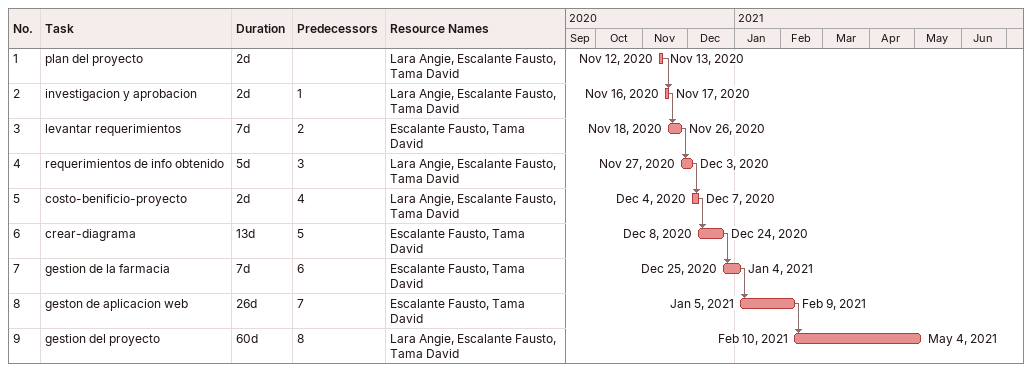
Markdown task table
| ID | Task | Duration | Start | Finish | Predecessors | Resources |
|---|---|---|---|---|---|---|
| 1 | plan del proyecto | 2d | 2020-11-12 | 2020-11-13 |  | Lara Angie, Escalante Fausto, Tama David |
| 2 | investigacion y aprobacion | 2d | 2020-11-16 | 2020-11-17 | 1 | Lara Angie, Escalante Fausto, Tama David |
| 3 | levantar requerimientos | 7d | 2020-11-18 | 2020-11-26 | 2 | Escalante Fausto, Tama David |
| 4 | requerimientos de info obtenido | 5d | 2020-11-27 | 2020-12-03 | 3 | Lara Angie, Escalante Fausto, Tama David |
| 5 | costo-benificio-proyecto | 2d | 2020-12-04 | 2020-12-07 | 4 | Lara Angie, Escalante Fausto, Tama David |
| 6 | crear-diagrama | 13d | 2020-12-08 | 2020-12-24 | 5 | Escalante Fausto, Tama David |
| 7 | gestion de la farmacia | 7d | 2020-12-25 | 2021-01-04 | 6 | Escalante Fausto, Tama David |
| 8 | geston de aplicacion web | 26d | 2021-01-05 | 2021-02-09 | 7 | Escalante Fausto, Tama David |
| 9 | gestion del proyecto | 60d | 2021-02-10 | 2021-05-04 | 8 | Lara Angie, Escalante Fausto, Tama David |
